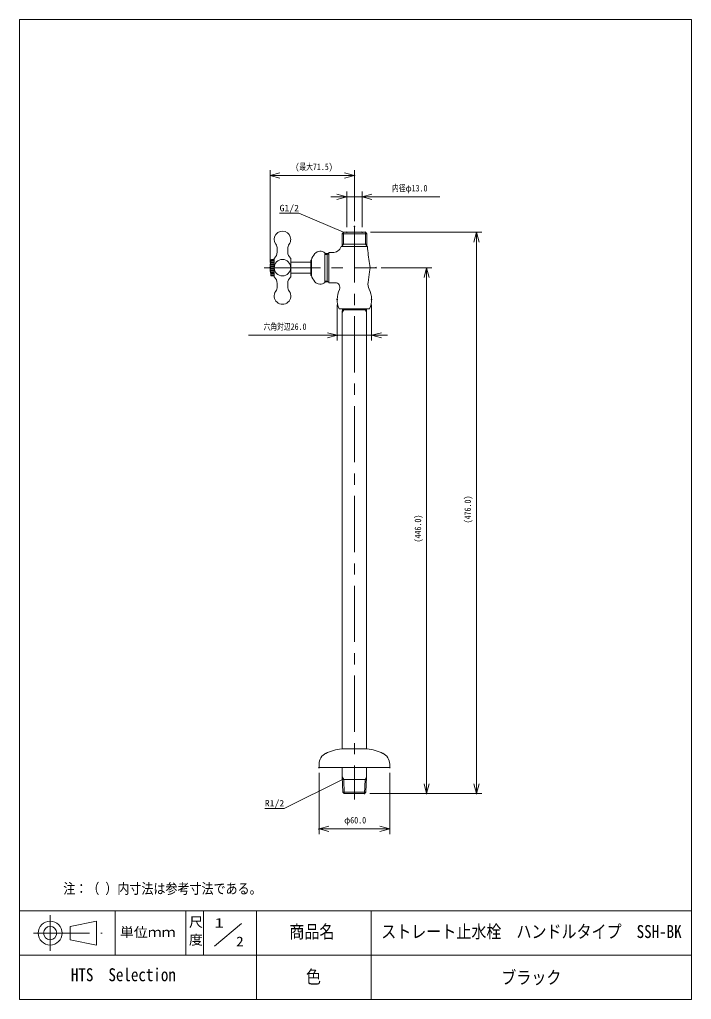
# Model space of a CAD drawing. Units: millimetres, scale not verified. Extents: x -380 to 380, y -554 to 554.
import ezdxf
from ezdxf.enums import TextEntityAlignment as Align

# ---------------------------------------------------------------- set-up
doc = ezdxf.new("R2010")
doc.units = ezdxf.units.MM
doc.header["$LTSCALE"] = 2
doc.header["$PDMODE"] = 32
doc.header["$PDSIZE"] = 0.8
doc.linetypes.add('USER2', pattern=[50.8, 31.75, -6.35, 6.35, -6.35])
doc.layers.add('0-0_0', color=7, linetype='Continuous', lineweight=15)
doc.layers.add('0-2_CLASS1', color=7, linetype='Continuous', lineweight=15)
doc.styles.add('ＭＳ ゴシック', font='')
doc.styles.get('ＭＳ ゴシック').set_extended_font_data('MS Gothic')

# ---------------------------------------------------------------- blocks, each defined once
blk = doc.blocks.new('_OPEN30')
at = {"layer": '0-0_0'}
blk.add_line((0, 0), (-4, 0), dxfattribs=at)
blk.add_lwpolyline([(-4, 1.0718), (0, 0), (-4, -1.0718)], dxfattribs=at)

msp = doc.modelspace()

# ---------------------------------------------------------------- linework, layer by layer
at = {"layer": '0-0_0'}
for p, q in [((-96.605, 279.453), (-96.605, 383.717)), ((-96.605, 377.717), (-1.272, 377.717)), ((-1.272, 326.12), (-1.272, 383.717)), ((-9.938, 319.453), (-9.938, 359.466)), ((7.395, 319.453), (7.395, 359.466)), ((-9.938, 353.466), (-27.938, 353.466)), ((7.395, 353.466), (25.395, 353.466)), ((-13.692, 313.453), (-15.242, 311.904)), ((-15.242, 311.904), (-15.242, 297.436)), ((-15.242, 311.904), (12.698, 311.904)), ((-13.692, 313.453), (-13.692, 300.12)), ((-13.692, 313.453), (11.149, 313.453)), ((11.149, 313.453), (11.149, 300.12)), ((11.149, 313.453), (12.698, 311.904)), ((12.698, 311.904), (12.698, 297.436)), ((17.149, 313.453), (142.831, 313.453)), ((136.831, 313.453), (136.831, -321.213)), ((-13.692, 300.12), (-15.242, 297.436)), ((12.698, 300.12), (-15.242, 300.12)), ((11.149, 300.12), (12.698, 297.436)), ((-88.605, 294.808), (-88.605, 291.167)), ((-76.605, 291.167), (-76.605, 294.808)), ((-34.605, 256.787), (-34.605, 290.12)), ((-34.605, 289.453), (-30.061, 289.453)), ((-34.605, 288.52), (-31.938, 288.52)), ((-31.938, 288.52), (-30.322, 289.453)), ((-31.938, 289.453), (-31.938, 257.453)), ((-30.061, 290.453), (-30.061, 256.453)), ((-30.061, 290.453), (-25.965, 290.453)), ((13.468, 297.436), (-16.242, 297.436)), ((-96.404, 277.453), (-91.938, 277.453)), ((-96.248, 278.787), (-91.938, 278.787)), ((-96.045, 280.12), (-91.938, 280.12)), ((-95.938, 281.787), (-95.938, 280.726)), ((-95.938, 281.453), (-91.938, 281.453)), ((-94.938, 282.787), (-91.938, 282.787)), ((-91.938, 263.193), (-91.938, 283.713)), ((-73.272, 263.193), (-73.272, 283.713)), ((-73.272, 279.787), (-50.605, 279.787)), ((-50.605, 282.12), (-49.938, 282.12)), ((-49.938, 264.787), (-49.938, 282.12)), ((-96.605, 273.453), (-91.938, 273.453)), ((-96.583, 274.787), (-91.938, 274.787)), ((-96.583, 272.12), (-91.938, 272.12)), ((-96.516, 276.12), (-91.938, 276.12)), ((-96.516, 270.787), (-91.938, 270.787)), ((-96.404, 269.453), (-91.938, 269.453)), ((-96.248, 268.12), (-91.938, 268.12)), ((-96.045, 266.787), (-91.938, 266.787)), ((-95.938, 265.12), (-95.938, 266.181)), ((-73.272, 267.12), (-50.605, 267.12)), ((29.111, 273.453), (86.47, 273.453)), ((80.47, 273.453), (80.47, -321.213)), ((-95.938, 265.453), (-91.938, 265.453)), ((-94.938, 264.12), (-91.938, 264.12)), ((-88.605, 255.739), (-88.605, 252.099)), ((-76.605, 252.099), (-76.605, 255.739)), ((-34.605, 258.387), (-31.938, 258.387)), ((-34.605, 257.453), (-30.061, 257.453)), ((-30.322, 257.453), (-31.938, 258.387)), ((-29.938, 257.453), (-30.061, 257.453)), ((-23.017, 256.453), (-30.061, 256.453)), ((-20.738, 231.453), (-20.738, 190.958)), ((-18.521, 226.787), (15.978, 226.787)), ((-14.813, 226.787), (-14.938, 222.787)), ((-14.938, 222.787), (-13.299, 225.625)), ((-14.938, 222.787), (-14.938, -270.547)), ((12.306, 225.625), (-14.849, 225.625)), ((-13.263, 226.787), (-13.299, 225.625)), ((10.72, 226.787), (10.756, 225.625)), ((12.395, 222.787), (10.756, 225.625)), ((12.27, 226.787), (12.395, 222.787)), ((12.395, 222.787), (12.395, -270.547)), ((18.195, 231.453), (18.195, 190.958)), ((-20.738, 196.958), (-38.738, 196.958)), ((18.195, 196.958), (36.195, 196.958)), ((-15.605, -270.547), (-1.272, -270.547)), ((-1.272, -270.547), (13.062, -270.547)), ((-41.272, -287.88), (-41.272, -291.88)), ((38.728, -287.88), (38.728, -291.88)), ((-41.272, -291.88), (38.728, -291.88)), ((-41.272, -297.88), (-41.272, -367.213)), ((-14.938, -291.88), (-14.938, -302.375)), ((12.395, -291.88), (12.395, -302.375)), ((38.728, -297.88), (38.728, -367.213)), ((-14.938, -302.375), (-13.299, -305.213)), ((-14.399, -319.613), (-14.938, -302.375)), ((12.306, -305.213), (-14.849, -305.213)), ((-12.799, -321.213), (-13.299, -305.213)), ((10.256, -321.213), (10.756, -305.213)), ((12.395, -302.375), (10.756, -305.213)), ((11.856, -319.613), (12.395, -302.375)), ((-14.399, -319.613), (11.856, -319.613)), ((-12.799, -321.213), (-14.399, -319.613)), ((10.256, -321.213), (-12.799, -321.213)), ((10.256, -321.213), (11.856, -319.613)), ((16.256, -321.213), (86.47, -321.213)), ((16.256, -321.213), (142.831, -321.213)), ((38.728, -361.213), (-41.272, -361.213)), ((-112, -504), (-112, -454)), ((17.82, -454), (17.82, -554)), ((-112, -504), (-112, -554)), ((68, -504), (-112, -504)), ((17.82, -504), (17.82, -554))]:
    msp.add_line(p, q, dxfattribs=at)
at = {"layer": '0-0_0', "linetype": 'USER2'}
for p, q in [((-1.272, 320.12), (-1.272, -327.88)), ((-103.272, 273.453), (23.111, 273.453))]:
    msp.add_line(p, q, dxfattribs=at)
at = {"layer": '0-0_0'}
for points in [[(-9.938, 353.466), (7.395, 353.466), (95.438, 353.466)], [(-85.861, 335.032), (-64.043, 335.032), (-13.692, 313.453)], [(-49.938, 264.787), (-50.605, 264.787), (-50.605, 282.12)], [(18.195, 196.958), (-20.738, 196.958), (-121.143, 196.958)], [(-14.849, -305.213), (-80.75, -338.034), (-102.568, -338.034)]]:
    msp.add_lwpolyline(points, dxfattribs=at)
msp.add_circle((-82.605, 273.453), 9.333, dxfattribs=at)
for centre, radius, start, end in [((-82.605, 305.453), 9.333, 0, 214.77194), ((-97.938, 294.808), 9.333, 0, 34.77194), ((-67.272, 294.808), 9.333, 145.22806, 180), ((-82.605, 305.453), 9.333, 325.22806, 0), ((-97.938, 291.167), 9.333, 311.75829, 0.00144), ((-67.272, 291.167), 9.333, 179.99909, 228.24042), ((-30.799, 276.316), 20, 139.48384, 163.13136), ((-39.905, 284.098), 8.022, 48.64891, 139.48384), ((-26.252, 301.12), 10.667, 270, 339.79804), ((212.246, 313.998), 199.467, 184.76272, 190.32875), ((-56.605, 273.453), 40, 169.52465, 190.47535), ((-94.938, 281.787), 1, 90.00004, 180.00002), ((-91.272, 283.713), 0.667, 132.07116, 180), ((-73.938, 283.713), 0.667, 0, 47.96341), ((-10.222, 273.453), 26.667, 349.67125, 10.32875), ((212.246, 232.909), 199.467, 169.67125, 173.15476), ((-94.938, 265.12), 1, 179.99998, 269.99996), ((-91.272, 263.193), 0.667, 180, 227.96341), ((-97.938, 255.74), 9.333, 359.99909, 48.24041), ((-67.272, 255.74), 9.333, 131.75829, 180.00144), ((-73.938, 263.193), 0.667, 312.07116, 0), ((-30.799, 270.59), 20, 196.86864, 220.51616), ((-39.905, 262.809), 8.022, 220.51616, 311.35109), ((-23.017, 251.12), 5.333, 334.80003, 90), ((27.44, 255.093), 13.333, 173.15476, 206.09906), ((-82.605, 241.453), 9.333, 145.22806, 34.77194), ((-97.938, 252.099), 9.333, 325.22806, 0), ((-67.272, 252.099), 9.333, 180, 214.77194), ((6.027, 237.453), 26.765, 154.80003, 203.48661), ((-8.57, 237.453), 26.765, 336.51339, 26.09906), ((-27.938, -287.88), 13.333, 114.19087, 179.99995), ((-7.97, -330.059), 60, 97.31014, 115.33313), ((5.427, -330.059), 60, 64.66681, 82.6898), ((25.395, -287.88), 13.333, 359.99999, 65.80905)]:
    msp.add_arc(centre, radius, start, end, dxfattribs=at)
for p in [(-1.272, 377.717), (7.395, 353.466), (-9.938, 313.453), (-1.272, 320.12), (7.395, 313.453), (11.149, 313.453), (-96.605, 273.453), (23.111, 273.453), (-20.738, 237.453), (18.195, 237.453), (-20.738, 196.958), (-41.272, -291.88), (38.728, -291.88), (10.256, -321.213), (10.256, -321.213), (80.47, -321.213), (136.831, -321.213), (-41.272, -361.213)]:
    msp.add_point(p, dxfattribs=at)
at = {"layer": '0-2_CLASS1'}
for p, q in [((380, -554), (380, 554)), ((-380, -454), (380, -454)), ((-272, -454), (-272, -504)), ((-192, -454), (-192, -504)), ((-172, -454), (-172, -504)), ((-322.862, -471.5), (-292.862, -465.5)), ((-322.862, -471.5), (-322.862, -486.5)), ((-292.862, -465.5), (-292.862, -492.5)), ((-128.871, -468.059), (-159.684, -493.736)), ((-322.862, -486.5), (-292.862, -492.5)), ((-380, -504), (-112, -504)), ((68, -504), (380, -504)), ((-380, -554), (380, -554))]:
    msp.add_line(p, q, dxfattribs=at)
at = {"layer": '0-2_CLASS1', "linetype": 'USER2'}
for p, q in [((-345.362, -458.707), (-345.362, -499.013)), ((-364.436, -479), (-286.701, -479))]:
    msp.add_line(p, q, dxfattribs=at)
at = {"layer": '0-2_CLASS1'}
msp.add_lwpolyline([(-380, -554), (-380, 554), (380, 554)], dxfattribs=at)
for radius in [13.5, 7.5]:
    msp.add_circle((-345.362, -479), radius, dxfattribs=at)

# ---------------------------------------------------------------- block references
at = {"layer": '0-0_0', "xscale": 2.77, "yscale": 2.77}
for p, rotation in [((-96.605, 377.717), 180), ((7.395, 353.466), 180), ((136.831, 313.453), 90), ((80.47, 273.453), 90), ((18.195, 196.958), 180), ((80.47, -321.213), 270), ((136.831, -321.213), 270), ((-41.272, -361.213), 180)]:
    msp.add_blockref('_OPEN30', p, dxfattribs=dict(at, rotation=rotation))
for p in [(-1.272, 377.717), (-9.938, 353.466), (-20.738, 196.958), (38.728, -361.213)]:
    msp.add_blockref('_OPEN30', p, dxfattribs=at)

# ---------------------------------------------------------------- texts
at = {"layer": '0-0_0', "style": 'ＭＳ ゴシック'}
for s, height, width, p in [('(最大71.5)', 7.331, 0.75, (-68.071, 381.717)), ('内径φ13.0', 7.331, 0.75, (41.305, 357.466)), ('G1/2', 7.331, 1.1, (-85.861, 335.032)), ('六角対辺26.0', 7.331, 0.75, (-104.103, 200.958)), ('R1/2', 7.331, 1.1, (-102.568, -338.034)), ('φ60.0', 7.331, 0.75, (-12.751, -357.213)), ('注：（ ）内寸法は参考寸法である。', 11.73, 0.85, (-330.567, -438.081)), ('商品名', 14.66, 0.85, (-74.778, -489.127)), ('HTS\u3000Selection', 14.66, 0.85, (-321.932, -537.821)), ('色', 14.66, 0.85, (-56.119, -540.194)), ('ブラック', 14.66, 0.85, (164.948, -540.949))]:
    msp.add_text(s, height=height, dxfattribs=dict(at, width=width)).set_placement(p, align=Align.BOTTOM_LEFT)
at = {"layer": '0-0_0', "style": 'ＭＳ ゴシック', "width": 0.75}
for s, p in [('(476.0)', (132.831, -15.677)), ('(446.0)', (76.47, -37.273))]:
    msp.add_text(s, height=7.331, rotation=90, dxfattribs=at).set_placement(p, align=Align.BOTTOM_LEFT)
at = {"layer": '0-2_CLASS1', "style": 'ＭＳ ゴシック'}
for s, height, width, p in [('尺', 11, 1.05, (-188.442, -475.378)), ('1', 11, 1.4, (-159.451, -476.331)), ('単位ｍｍ', 11, 1.05, (-266.504, -486.805)), ('ストレート止水栓\u3000ハンドルタイプ\u3000SSH-BK', 14.66, 0.85, (29.099, -489)), ('度', 11, 1.05, (-188.442, -495.378)), ('2', 11, 1.15, (-135.053, -497.279))]:
    msp.add_text(s, height=height, dxfattribs=dict(at, width=width)).set_placement(p, align=Align.BOTTOM_LEFT)

doc.saveas('drawing.dxf')
